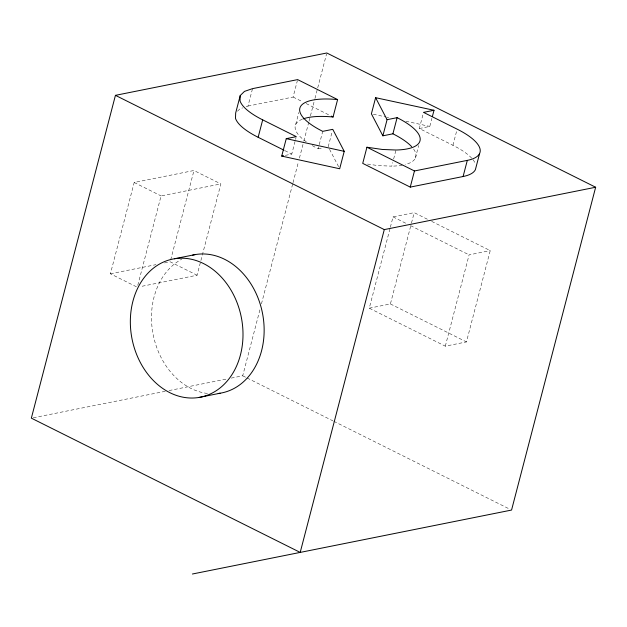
<?xml version="1.0" encoding="UTF-8"?>
<svg xmlns="http://www.w3.org/2000/svg" width="627" height="627" viewBox="0 0 627 627"><rect width="100%" height="100%" fill="white"/><g stroke="black" fill="none" stroke-linecap="round" stroke-linejoin="round"><path stroke-width="0.47" stroke-dasharray="3.13 2.35" d="M136.427 286.782L110.407 273.787L134.194 182.481L193.97 170.505L220.861 183.93L197.074 275.229L140.142 286.641M137.783 285.332L161.076 195.906L220.861 183.93M170.677 259.923L193.97 170.505M246.199 106.684L247.986 106.073L252.532 88.642M247.986 106.073L293.091 97.036L297.394 80.522M295.701 124.483L298.805 112.554M285.371 155.355L291.759 154.077L295.341 140.315M295.583 139.398L296.062 137.564M231.238 378.097L242.712 375.8L260.221 308.586M261.459 303.852L292.77 183.625M293.021 182.684L298.444 161.852M299.432 158.067L303.625 141.976M303.868 141.028L308.797 122.093M309.048 121.152L314.715 99.372M314.966 98.431L326.557 53.938M312.293 145.621A62.253 19.962 14.6 0 0 318.179 148.779L322.717 131.349M328.219 146.773L332.279 131.176M367.508 164.062L378.018 165.591L391.781 166.155L392.714 162.573M393.646 158.984L395.982 150.018M431.674 221.378L490.228 250.62L466.449 341.927L445.311 346.167L369.272 308.186L390.112 228.181M390.355 227.24L393.051 216.887L414.188 212.647L428.17 219.63M471.692 158.169A62.253 19.962 14.6 0 0 452.937 145.299L419.33 128.511L423.531 112.374M415.387 158.106L418.656 145.55M419.33 128.511L429.801 126.419L431.901 118.346M369.272 308.186L390.409 303.954L411.249 223.941M411.492 223L414.188 212.647M452.937 145.299L456.668 130.949M445.311 346.167L469.098 254.86L490.228 250.62M237.5 111.206L239.937 108.816L242.625 107.907M318.179 148.779L321.831 148.05M110.407 273.787L155.958 264.657M164.493 262.948L170.191 261.804L197.074 275.229M33.262 417.77L165.246 391.319M169.071 390.558L227.413 378.865M373.324 114.239L385.762 116.92M386.726 117.131L388.638 117.539M405.873 121.254L429.801 126.419M293.091 97.036L302.653 101.809M306.125 103.541L329.59 115.258M284.862 150.637L291.759 154.077M393.051 216.887L407.041 223.87M410.536 225.618L469.098 254.86M390.409 303.954L466.449 341.927M134.194 182.481L161.076 195.906M242.712 375.8L246.215 377.548M247.093 377.987L332.913 420.842M333.791 421.281L509.814 509.187M329.543 149.304L338.799 167.072M207.443 393.466A70.436 55.701 78.7 0 1 153.066 334.105A70.436 55.701 78.7 0 1 181.689 259.233M413.593 149.03A62.253 19.962 14.6 0 1 405.152 164.556M402.252 165.183A62.253 19.962 14.6 0 1 391.781 166.155M306.313 141.796A62.253 19.962 14.6 0 1 302.245 119.224M473.032 159.736A62.253 19.962 14.6 0 1 475.595 164.274"/><path stroke-width="0.94" d="M240.219 95.563L240.031 100.884A62.253 19.962 14.6 0 0 262.689 119.859L296.297 136.647L286.257 138.653L281.719 156.092L339.677 168.765L344.223 151.334L332.757 129.342L322.717 131.349A62.253 19.962 14.6 0 1 337.608 99.568L297.637 79.605L252.532 88.642L244.483 91.385L240.219 95.563L235.674 112.993L235.486 118.315A62.253 19.962 14.6 0 0 258.152 137.297L284 150.206M595.65 187.246L326.8 52.989L115.439 95.343L31.35 418.154L300.2 552.411L384.288 229.6L595.65 187.246L511.561 510.057L192.403 574.011M258.152 137.297L262.689 119.859M303.1 118.895A62.253 19.962 14.6 0 1 333.062 116.998L337.608 99.568M432.371 116.551L434.009 110.274L375.612 97.687L371.403 113.824L382.87 135.824L392.91 133.81A62.253 19.962 14.6 0 1 411.665 146.679M382.87 135.824L387.071 119.679L397.11 117.664A62.253 19.962 14.6 0 1 395.982 150.018L382.227 149.453L366.936 147.227L362.727 163.373L410.254 187.105L463.094 176.516A62.253 19.962 14.6 0 0 475.407 169.596L479.616 153.45M392.91 133.81L397.11 117.664M410.254 187.105L414.463 170.967L467.303 160.379A62.253 19.962 14.6 0 0 457.138 129.154L423.531 112.374L434.009 110.274M463.094 176.516L467.303 160.379M281.719 156.092L283.545 155.723M174.361 258.771L195.499 254.538M199.002 397.447A70.436 55.701 78.7 0 0 228.126 285.622A70.436 55.701 78.7 0 0 132.908 301.258A70.436 55.701 78.7 0 0 199.002 397.447L220.14 393.215M286.257 138.653L344.223 151.334M331.33 116.128L333.062 116.998M366.936 147.227L414.463 170.967M115.439 95.343L384.288 229.6M375.612 97.687L387.071 119.679M192.654 255.103A70.436 55.701 78.7 0 1 262.682 314.245A70.436 55.701 78.7 0 1 218.227 393.49"/></g></svg>
